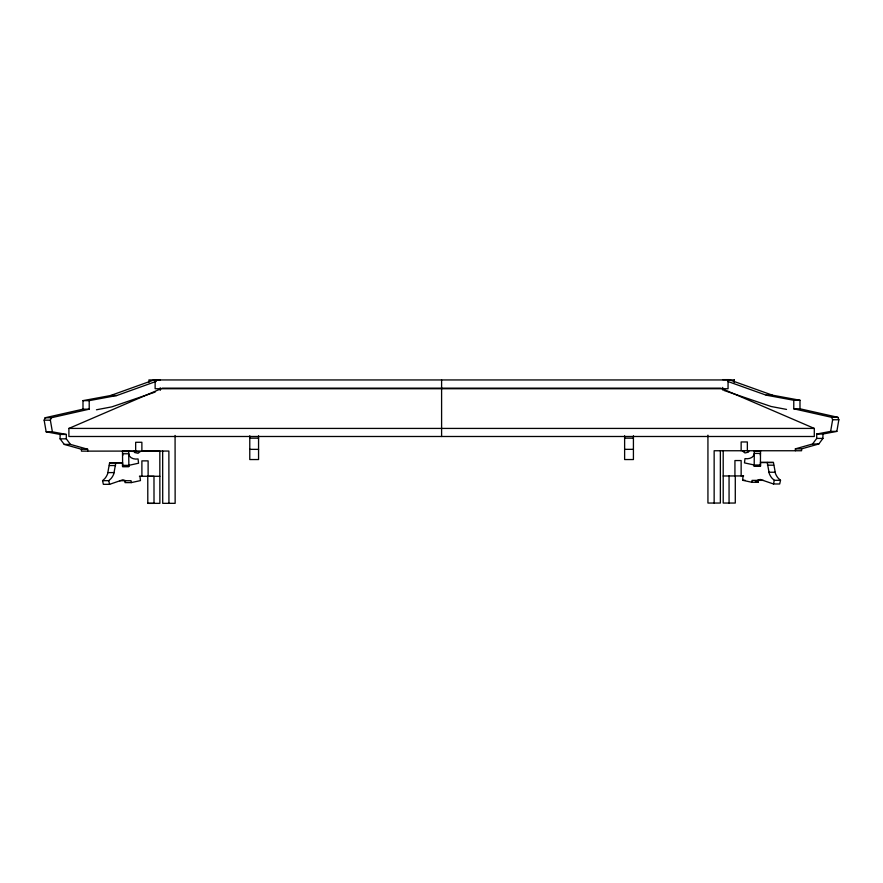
<?xml version="1.0" encoding="UTF-8"?>
<svg xmlns="http://www.w3.org/2000/svg" width="883" height="883" viewBox="0 0 883 883"><rect width="100%" height="100%" fill="white"/><g stroke="black" fill="none" stroke-linecap="round" stroke-linejoin="round"><path stroke-width="1.32" d="M441.599 388.73L441.599 379.944M707.934 435.164L707.934 503.045L720.362 503.045L720.362 450.749M722.713 390.032L722.713 387.427M728.056 379.944L728.056 388.73L155.132 388.73L155.132 379.944M734.281 382.14L734.281 379.944L148.918 379.944L148.918 382.449M128.719 451.092L128.863 466.533L122.649 466.544L122.505 451.092L140.209 451.621L138.057 453.288L134.558 452.482L134.039 451.081M754.181 466.191L760.395 466.191L760.528 450.749L754.303 450.749L754.181 466.191L760.528 466.224L760.528 462.46L773.442 462.46L775.462 473.52A16.578 11.722 90 0 0 778.309 478.277L780.517 480.297L779.7 483.972L773.486 483.972L760.197 479.436L757.272 480.385M748.994 450.749L748.464 452.151L744.976 452.957L742.824 451.29L744.557 450.749M128.863 466.533L122.516 466.566L122.516 462.802L109.591 462.813L107.594 473.884A16.578 11.722 90 0 1 104.746 478.641L102.549 480.672L103.366 484.337L109.58 484.337L122.858 479.778L125.783 480.716M115.816 462.813L113.808 473.884A16.578 11.722 90 0 1 110.971 478.63L108.764 480.661L102.549 480.672M758.243 480.374L758.044 482.273L751.83 482.273L742.614 480.275L743.078 475.926M751.83 482.273L752.029 480.385L763.486 480.374M795.373 450.749L795.373 448.862L812.581 443.983L816.709 438.421L816.709 434.028L830.638 431.379L832.636 419.745L831.654 417.317L793.773 408.796L793.773 400.253L766.168 395.165L727.824 381.467M816.709 434.028L822.923 434.028L836.852 431.379L838.85 419.745L837.868 417.317L799.987 408.796L793.773 408.796M760.197 454.955L760.473 453.421L754.248 453.421C753.994 457.858 748.685 459.292 744.976 458.608L744.49 462.891L754.314 465.021L760.528 465.021M773.486 483.972L774.303 480.308L772.095 478.277A16.578 11.722 90 0 1 769.248 473.531L767.228 462.46M87.66 451.136L87.66 449.237L70.441 444.392L66.313 438.829L66.313 434.436L60.088 434.436L46.159 431.809L44.15 420.176L45.132 417.747L83.002 409.182L89.216 409.182L89.205 400.639L116.799 395.518L156.401 381.313M66.313 434.436L52.373 431.809L50.364 420.176L51.346 417.747L89.216 409.182M795.373 448.862L801.587 448.862L818.806 443.983L822.923 438.421L822.923 434.028M68.896 428.421L162.395 388.156L720.793 388.156L814.292 428.421L814.292 436.489L68.896 436.489L68.896 428.421L814.292 428.421M83.002 409.182L82.991 400.639L110.585 395.529L154.017 379.944L160.231 379.944M155.154 392.074L111.843 406.864L96.446 409.778M124.812 480.716L125.022 482.615L131.236 482.604L140.452 480.606L139.978 476.257M110.585 395.529L116.799 395.518M82.991 400.639L89.205 400.639M45.132 417.747L51.346 417.747M44.15 420.176L50.364 420.176M46.159 431.809L52.373 431.809M60.088 434.436L60.099 438.84L66.313 438.829M60.099 438.84L64.227 444.392L70.441 444.392M64.227 444.392L81.435 449.248L87.66 449.237M147.803 503.365L154.017 503.354L153.984 476.29L147.77 476.301L147.803 503.365L159.878 503.354L159.823 451.058L141.887 451.07L141.876 442.284L135.662 442.295L135.662 451.081M722.713 379.635L728.928 379.635L772.382 395.165L799.987 400.253L799.987 408.796M766.168 395.165L772.382 395.165M793.773 400.253L799.987 400.253M831.654 417.317L837.868 417.317M832.636 419.745L838.85 419.745M830.638 431.379L836.852 431.379M249.779 438.167L258.564 438.156M624.623 438.156L633.42 438.167M816.709 438.421L822.923 438.421M812.581 443.983L818.806 443.983M249.779 449.348L258.564 449.381M624.623 449.348L633.42 449.348M122.505 451.467L128.719 451.456M754.314 451.125L760.528 451.114M109.591 462.813L122.516 462.802M760.528 462.46L773.442 462.46M122.516 465.363L128.73 465.363L138.554 463.222L138.057 458.939C134.359 459.624 129.039 458.2 128.775 453.763L122.56 453.763L122.836 455.297M109.36 465.54L115.574 465.54M767.47 465.186L773.685 465.186M108.057 472.604L114.271 472.593M768.784 472.239L774.998 472.239M139.426 476.257L159.856 476.29M723.199 475.981L743.629 475.926M742.614 480.275L745.097 480.275M774.303 480.308L780.517 480.297M119.569 480.727L131.026 480.716L131.236 482.604M786.543 409.414L771.135 406.5L723.983 390.463M755.406 481.699L758.044 482.273M108.764 480.661L109.58 484.337M175.077 435.451L175.143 503.332L162.715 503.343L162.66 451.047M168.929 503.343L168.874 451.047L81.446 451.136L81.435 449.248M160.242 387.736L160.242 390.341M148.123 476.301L148.112 460.871L141.887 460.882L141.909 476.301M801.587 448.862L801.587 450.749L714.148 450.749L714.148 503.045M747.36 450.749L747.36 441.964L741.146 441.964L741.146 450.749M741.146 475.981L741.146 460.551L734.932 460.551L734.932 475.981M735.285 475.981L735.285 503.045L723.199 503.045L723.199 450.749M734.281 379.944L734.281 382.449M729.06 475.981L729.071 503.045M633.42 435.761L633.42 459.546L624.623 459.546L624.623 435.761M441.599 388.156L441.599 436.489M258.564 435.761L258.564 459.546L249.779 459.546L249.779 435.761"/></g></svg>
